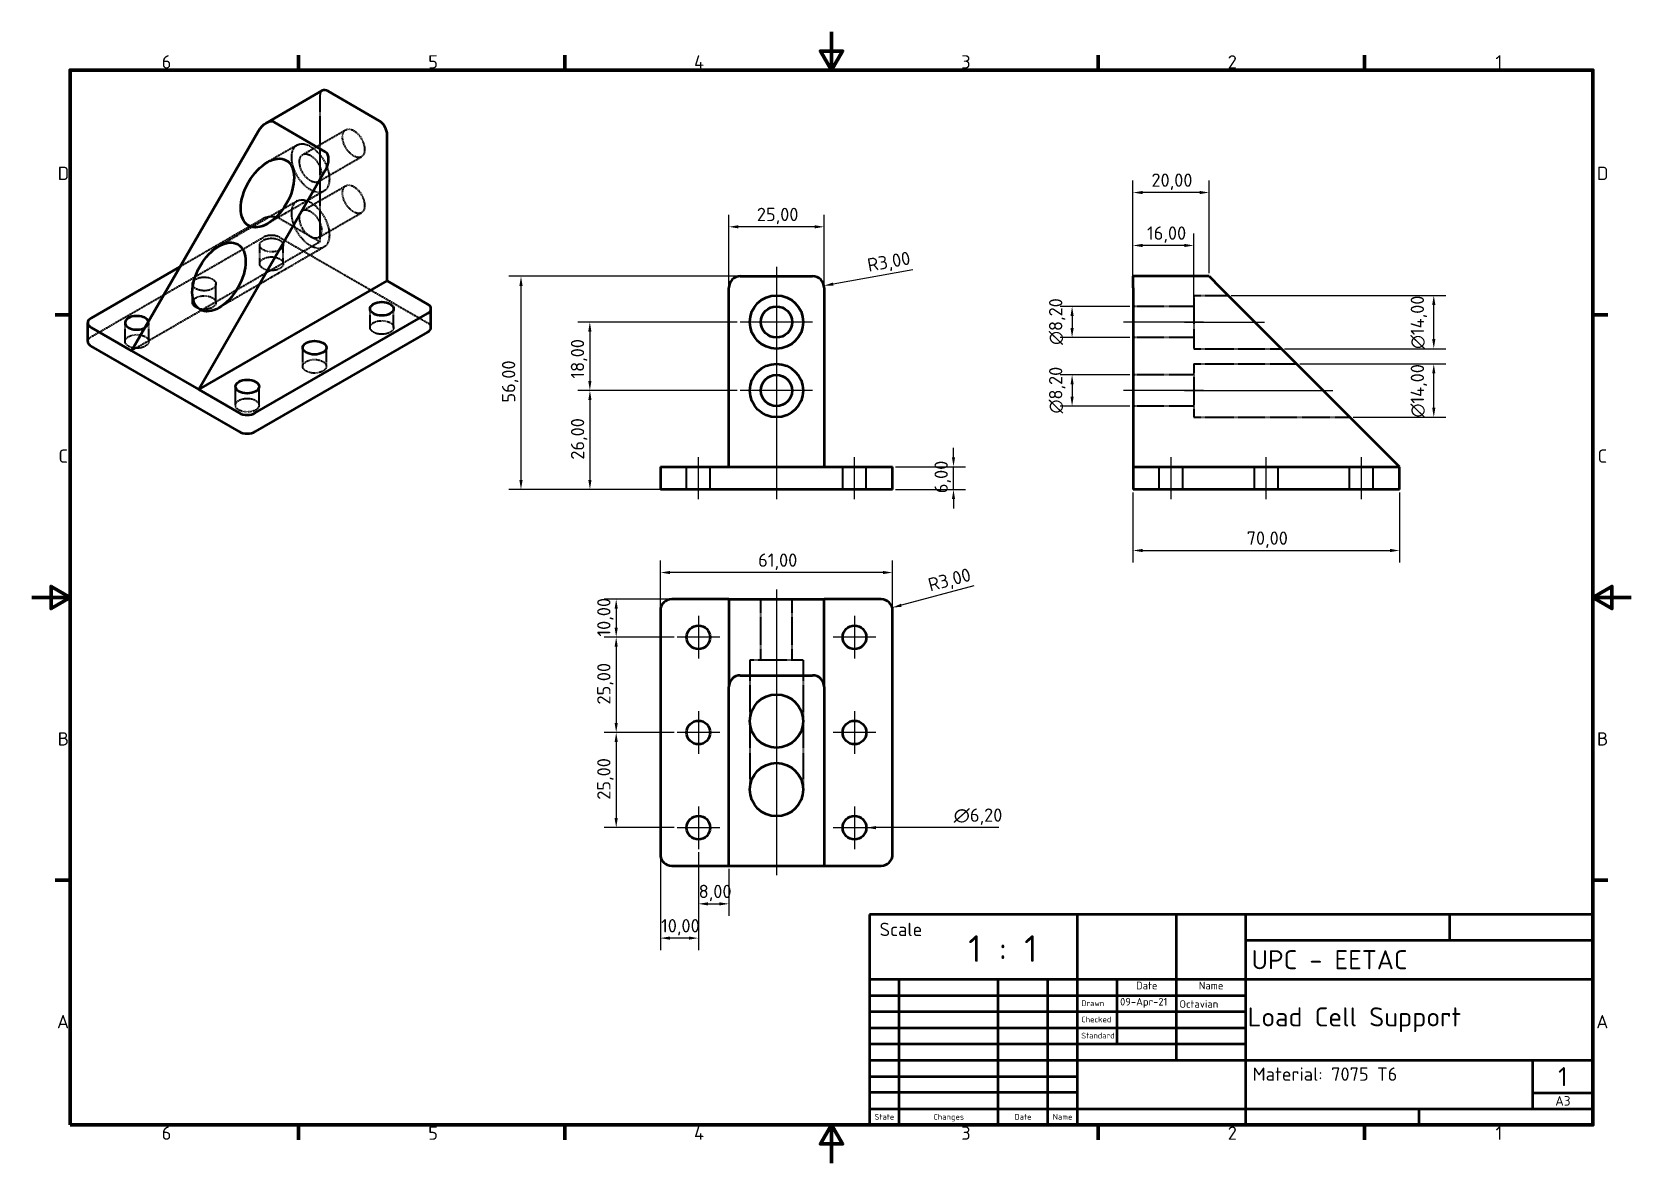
# Model space of a CAD drawing. Header units: millimetres. Extents: x 0 to 420, y 0 to 297.
import ezdxf
from ezdxf.enums import TextEntityAlignment as Align

# ---------------------------------------------------------------- set-up
doc = ezdxf.new("R2010")
doc.units = ezdxf.units.MM
doc.linetypes.add('DASHED', pattern=[0.2067, 0.1654, -0.0413])
for name, color, linetype, lineweight in [('Border (ISO)', 7, 'Continuous', 70), ('Center Mark (ISO)', 7, 'Continuous', 25), ('Centerline (ISO)', 7, 'Continuous', 25), ('Dimension (ISO)', 7, 'Continuous', 25), ('Hidden (ISO)', 7, 'DASHED', 35), ('Symbol (ISO)', 7, 'Continuous', 25), ('Title (ISO)', 7, 'Continuous', 50), ('Visible (ISO)', 7, 'Continuous', 50)]:
    doc.layers.add(name, color=color, linetype=linetype, lineweight=lineweight)
doc.styles.add('Note Text (DIN)', font='isocpeur.ttf')
doc.styles.add('Text Style41', font='isocpeur.ttf')
doc.styles.add('Text Style43', font='isocpeur.ttf')
doc.styles.add('Text Style44', font='isocpeur.ttf')
doc.styles.add('Text Style46', font='isocpeur.ttf')
doc.dimstyles.new('Default (DIN)', dxfattribs={"dimtxt": 3.5, "dimasz": 2.5, "dimexe": 3.175, "dimexo": 0.8, "dimgap": 0.8, "dimtad": 1, "dimrnd": 1e-08, "dimzin": 0, "dimtxsty": 'Note Text (DIN)', "dimcen": 0.09, "dimdle": 10, "dimclrd": 256, "dimclre": 256, "dimclrt": 256, "dimadec": 0, "dimazin": 0, "dimtfac": 1, "dimtmove": 0, "dimatfit": 3, "dimfxl": 1, "dimtolj": 1, "dimtzin": 0, "dimlwd": -1, "dimlwe": -1, "dimarcsym": 0})

# ---------------------------------------------------------------- blocks, each defined once
blk = doc.blocks.new('Borders Default Border')
at = {"layer": 'Border (ISO)'}
for p, q in [((70, 287), (70, 290.9)), ((140, 287), (140, 290.9)), ((280, 287), (280, 290.9)), ((350, 287), (350, 290.9)), ((10, 222.75), (6.1, 222.75)), ((410, 222.75), (413.9, 222.75)), ((10, 74.25), (6.1, 74.25)), ((410, 74.25), (413.9, 74.25)), ((70, 10), (70, 6.1)), ((140, 10), (140, 6.1)), ((280, 10), (280, 6.1)), ((350, 10), (350, 6.1))]:
    blk.add_line(p, q, dxfattribs=at)
at = {"layer": 'Border (ISO)', "flags": 128}
for points in [[(210, 297), (210, 287), (207.11, 292), (212.89, 292), (210, 287)], [(10, 10), (10, 287), (410, 287), (410, 10), (10, 10)], [(0, 148.5), (10, 148.5), (5, 151.39), (5, 145.61), (10, 148.5)], [(420, 148.5), (410, 148.5), (415, 151.39), (415, 145.61), (410, 148.5)], [(210, 0), (210, 10), (207.11, 5), (212.89, 5), (210, 10)]]:
    blk.add_lwpolyline(points, dxfattribs=at)
at = {"layer": 'Border (ISO)', "char_height": 3.5, "attachment_point": 7, "style": 'Note Text (DIN)'}
for s, insert in [('6', (34.08, 287.4)), ('5', (104.08, 287.4)), ('4', (173.9, 287.4)), ('3', (244.08, 287.4)), ('2', (314.08, 287.4)), ('1', (384.42, 287.4)), ('D', (6.75, 258.13)), ('D', (411.05, 258.13)), ('C', (6.93, 183.88)), ('C', (411.23, 183.88)), ('B', (6.75, 109.63)), ('B', (411.05, 109.63)), ('A', (6.58, 35.38)), ('A', (410.88, 35.38)), ('6', (34.08, 6.1)), ('5', (104.08, 6.1)), ('4', (173.9, 6.1)), ('3', (244.08, 6.1)), ('2', (314.08, 6.1)), ('1', (384.42, 6.1))]:
    blk.add_mtext(s, dxfattribs=dict(at, insert=insert))
blk = doc.blocks.new('Title Blocks DIN')
at = {"layer": 'Title (ISO)'}
for p, q in [((288.4, 155.08), (98.4, 155.08)), ((98.4, 155.08), (98.4, 99.83)), ((153, 99.83), (153, 155.08)), ((179, 138.08), (179, 155.08)), ((197.2, 99.83), (197.2, 155.08)), ((250.8, 148.33), (250.8, 155.08)), ((288.4, 99.83), (288.4, 155.08)), ((197.2, 148.33), (288.4, 148.33)), ((98.4, 138.08), (288.4, 138.08)), ((106.2, 99.83), (106.2, 138.08)), ((132.2, 99.83), (132.2, 138.08)), ((145.2, 99.83), (145.2, 138.08)), ((163.4, 121.08), (163.4, 138.08)), ((179, 116.83), (179, 138.08)), ((98.4, 133.83), (153, 133.83)), ((153, 133.83), (197.2, 133.83)), ((98.4, 129.58), (153, 129.58)), ((153, 129.58), (197.2, 129.58)), ((98.4, 125.33), (153, 125.33)), ((153, 125.33), (197.2, 125.33)), ((98.4, 121.08), (153, 121.08)), ((153, 121.08), (197.2, 121.08)), ((98.4, 116.83), (153, 116.83)), ((153, 116.83), (288.4, 116.83)), ((272.6, 104.08), (272.6, 116.83)), ((98.4, 112.58), (153, 112.58)), ((153, 108.33), (98.4, 108.33)), ((272.6, 108.22), (288.4, 108.22)), ((98.4, 104.08), (153, 104.08)), ((153, 104.08), (197.2, 104.08)), ((197.2, 104.08), (288.4, 104.08)), ((242.8, 99.83), (242.8, 104.08)), ((98.4, 99.83), (288.4, 99.83))]:
    blk.add_line(p, q, dxfattribs=at)
at = {"layer": 'Title (ISO)', "style": 'Text Style46'}
for s, p in [('Date', (171.2, 134.83)), ('Name', (188.1, 134.83))]:
    blk.add_text(s, height=2, dxfattribs=at).set_placement(p, align=Align.BOTTOM_CENTER)
at = {"layer": 'Title (ISO)', "style": 'Text Style44'}
for s, p in [('Drawn', (154, 130.58)), ('Checked', (154, 126.33)), ('Standard', (154, 122.08))]:
    blk.add_text(s, height=1.5, dxfattribs=at).set_placement(p, align=Align.BOTTOM_LEFT)
for s, p in [('State', (102.3, 101.95)), ('Changes', (119.2, 101.95)), ('Date', (138.7, 101.95)), ('Name', (149.1, 101.95))]:
    blk.add_text(s, height=1.5, dxfattribs=at).set_placement(p, align=Align.MIDDLE_CENTER)
at = {"layer": 'Title (ISO)'}
for tag, p, height, style in [('CREATION_DATE_001', (164.2, 131.18), 2, 'Text Style46'), ('AUTHOR_001', (179.8, 130.58), 2, 'Text Style46'), ('TITLE_001', (197.7, 125.7), 5, 'Text Style41'), ('Sheet_number_001', (279.25, 110.02), 5, 'Text Style41'), ('Sheet_Size_001', (278.5, 104.9), 2.5, 'Text Style43')]:
    blk.add_attdef(tag, p, '', height=height, dxfattribs=dict(at, style=style))
at = {"layer": 'Title (ISO)', "style": 'Text Style46'}
for tag, p in [('CHECKED_DATE', (164.4, 126.33)), ('CHECKED_BY', (180, 126.33)), ('ENG_APPROVAL_DATE', (164.4, 122.08)), ('ENG_APPROVED_BY', (180, 122.08))]:
    blk.add_attdef(tag, text='', height=2, dxfattribs=at).set_placement(p, align=Align.BOTTOM_LEFT)
at = {"layer": 'Title (ISO)', "style": 'Text Style41'}
blk.add_attdef('PART_NUMBER', text='', height=5, dxfattribs=at).set_placement((198.2, 110.45), align=Align.MIDDLE_LEFT)
blk = doc.blocks.new('*D7')
at = {"layer": 'Defpoints', "color": 0, "transparency": 16777216}
for p in [(186.05, 232.84), (128.44, 176.84), (168.05, 176.84)]:
    blk.add_point(p, dxfattribs=at)
at = {"layer": 'Dimension (ISO)', "transparency": 16777216}
for p, q in [((185.25, 232.84), (125.27, 232.84)), ((128.44, 230.34), (128.44, 179.34)), ((167.25, 176.84), (125.27, 176.84))]:
    blk.add_line(p, q, dxfattribs=at)
for points in [[(128.03, 230.34), (128.86, 230.34), (128.44, 232.84)], [(128.03, 179.34), (128.86, 179.34), (128.44, 176.84)]]:
    blk.add_solid(points, dxfattribs=at)
at = {"layer": 'Dimension (ISO)', "transparency": 16777216, "insert": (123.44, 199.68), "char_height": 3.5, "attachment_point": 1, "rotation": 90, "style": 'Note Text (DIN)'}
blk.add_mtext('\\A1;56,00', dxfattribs=at)
blk = doc.blocks.new('*D8')
at = {"layer": 'Defpoints', "color": 0, "transparency": 16777216}
for p in [(226.05, 182.84), (242.05, 182.84), (226.05, 176.84)]:
    blk.add_point(p, dxfattribs=at)
at = {"layer": 'Dimension (ISO)', "transparency": 16777216}
for p, q in [((242.05, 185.34), (242.05, 187.84)), ((226.85, 182.84), (245.22, 182.84)), ((242.05, 176.84), (242.05, 182.84)), ((226.85, 176.84), (245.22, 176.84)), ((242.05, 174.34), (242.05, 171.84))]:
    blk.add_line(p, q, dxfattribs=at)
for points in [[(241.63, 185.34), (242.46, 185.34), (242.05, 182.84)], [(241.63, 174.34), (242.46, 174.34), (242.05, 176.84)]]:
    blk.add_solid(points, dxfattribs=at)
at = {"layer": 'Dimension (ISO)', "transparency": 16777216, "insert": (237.05, 175.9), "char_height": 3.5, "attachment_point": 1, "rotation": 90, "style": 'Note Text (DIN)'}
blk.add_mtext('\\A1;6,00', dxfattribs=at)
blk = doc.blocks.new('*D9')
at = {"layer": 'Defpoints', "color": 0, "transparency": 16777216}
for p in [(183.05, 245.84), (183.05, 229.84), (208.05, 229.84)]:
    blk.add_point(p, dxfattribs=at)
at = {"layer": 'Dimension (ISO)', "transparency": 16777216}
for p, q in [((183.05, 230.64), (183.05, 249.02)), ((208.05, 230.64), (208.05, 249.02)), ((205.55, 245.84), (185.55, 245.84))]:
    blk.add_line(p, q, dxfattribs=at)
for points in [[(185.55, 246.26), (185.55, 245.42), (183.05, 245.84)], [(205.55, 246.26), (205.55, 245.42), (208.05, 245.84)]]:
    blk.add_solid(points, dxfattribs=at)
at = {"layer": 'Dimension (ISO)', "transparency": 16777216, "insert": (190.39, 250.84), "char_height": 3.5, "attachment_point": 1, "style": 'Note Text (DIN)'}
blk.add_mtext('\\A1;25,00', dxfattribs=at)
blk = doc.blocks.new('*D10')
at = {"layer": 'Defpoints', "color": 0, "transparency": 16777216}
for p in [(289.19, 254.84), (289.19, 232.84), (309.19, 232.84)]:
    blk.add_point(p, dxfattribs=at)
at = {"layer": 'Dimension (ISO)', "transparency": 16777216}
for p, q in [((289.19, 233.64), (289.19, 258.02)), ((309.19, 233.64), (309.19, 258.02)), ((306.69, 254.84), (291.69, 254.84))]:
    blk.add_line(p, q, dxfattribs=at)
for points in [[(291.69, 255.26), (291.69, 254.42), (289.19, 254.84)], [(306.69, 255.26), (306.69, 254.42), (309.19, 254.84)]]:
    blk.add_solid(points, dxfattribs=at)
at = {"layer": 'Dimension (ISO)', "transparency": 16777216, "insert": (294.03, 259.84), "char_height": 3.5, "attachment_point": 1, "style": 'Note Text (DIN)'}
blk.add_mtext('\\A1;20,00', dxfattribs=at)
blk = doc.blocks.new('*D11')
at = {"layer": 'Defpoints', "color": 0, "transparency": 16777216}
for p in [(289.19, 176.84), (359.19, 176.84), (359.19, 160.84)]:
    blk.add_point(p, dxfattribs=at)
at = {"layer": 'Dimension (ISO)', "transparency": 16777216}
for p, q in [((289.19, 176.04), (289.19, 157.67)), ((359.19, 176.04), (359.19, 157.67)), ((291.69, 160.84), (356.69, 160.84))]:
    blk.add_line(p, q, dxfattribs=at)
for points in [[(291.69, 161.26), (291.69, 160.42), (289.19, 160.84)], [(356.69, 161.26), (356.69, 160.42), (359.19, 160.84)]]:
    blk.add_solid(points, dxfattribs=at)
at = {"layer": 'Dimension (ISO)', "transparency": 16777216, "insert": (319.03, 165.84), "char_height": 3.5, "attachment_point": 1, "style": 'Note Text (DIN)'}
blk.add_mtext('\\A1;70,00', dxfattribs=at)
blk = doc.blocks.new('*D12')
at = {"layer": 'Defpoints', "color": 0, "transparency": 16777216}
for p in [(205.05, 229.84), (208, 230.37)]:
    blk.add_point(p, dxfattribs=at)
at = {"layer": 'Dimension (ISO)', "transparency": 16777216}
blk.add_line((231.34, 234.55), (210.46, 230.81), dxfattribs=at)
blk.add_solid([(210.39, 231.22), (210.54, 230.4), (208, 230.37)], dxfattribs=at)
at = {"layer": 'Dimension (ISO)', "transparency": 16777216, "insert": (219.16, 237.45), "char_height": 3.5, "attachment_point": 1, "rotation": 10.1526, "style": 'Note Text (DIN)'}
blk.add_mtext('\\A1;R3,00', dxfattribs=at)
blk = doc.blocks.new('*D13')
at = {"layer": 'Defpoints', "color": 0, "transparency": 16777216}
for p in [(223.05, 145.06), (225.95, 145.83)]:
    blk.add_point(p, dxfattribs=at)
at = {"layer": 'Dimension (ISO)', "transparency": 16777216}
blk.add_line((247.41, 151.54), (228.36, 146.47), dxfattribs=at)
blk.add_solid([(228.26, 146.87), (228.47, 146.07), (225.95, 145.83)], dxfattribs=at)
at = {"layer": 'Dimension (ISO)', "transparency": 16777216, "insert": (235.04, 153.42), "char_height": 3.5, "attachment_point": 1, "rotation": 14.899, "style": 'Note Text (DIN)'}
blk.add_mtext('\\A1;R3,00', dxfattribs=at)
blk = doc.blocks.new('*D14')
at = {"layer": 'Defpoints', "color": 0, "transparency": 16777216}
for p in [(168.05, 148.06), (153.45, 138.06), (169.45, 138.06)]:
    blk.add_point(p, dxfattribs=at)
at = {"layer": 'Dimension (ISO)', "transparency": 16777216}
for p, q in [((167.25, 148.06), (150.27, 148.06)), ((153.45, 145.56), (153.45, 140.56)), ((168.65, 138.06), (150.27, 138.06))]:
    blk.add_line(p, q, dxfattribs=at)
for points in [[(153.03, 145.56), (153.86, 145.56), (153.45, 148.06)], [(153.03, 140.56), (153.86, 140.56), (153.45, 138.06)]]:
    blk.add_solid(points, dxfattribs=at)
at = {"layer": 'Dimension (ISO)', "transparency": 16777216, "insert": (148.45, 138.24), "char_height": 3.5, "attachment_point": 1, "rotation": 90, "style": 'Note Text (DIN)'}
blk.add_mtext('\\A1;10,00', dxfattribs=at)
blk = doc.blocks.new('*D15')
at = {"layer": 'Defpoints', "color": 0, "transparency": 16777216}
for p in [(169.45, 138.06), (153.45, 113.06), (169.45, 113.06)]:
    blk.add_point(p, dxfattribs=at)
at = {"layer": 'Dimension (ISO)', "transparency": 16777216}
for p, q in [((168.65, 138.06), (150.27, 138.06)), ((153.45, 135.56), (153.45, 115.56)), ((168.65, 113.06), (150.27, 113.06))]:
    blk.add_line(p, q, dxfattribs=at)
for points in [[(153.03, 135.56), (153.86, 135.56), (153.45, 138.06)], [(153.03, 115.56), (153.86, 115.56), (153.45, 113.06)]]:
    blk.add_solid(points, dxfattribs=at)
at = {"layer": 'Dimension (ISO)', "transparency": 16777216, "insert": (148.45, 120.39), "char_height": 3.5, "attachment_point": 1, "rotation": 90, "style": 'Note Text (DIN)'}
blk.add_mtext('\\A1;25,00', dxfattribs=at)
blk = doc.blocks.new('*D16')
at = {"layer": 'Defpoints', "color": 0, "transparency": 16777216}
for p in [(169.45, 113.06), (153.45, 88.06), (169.45, 88.06)]:
    blk.add_point(p, dxfattribs=at)
at = {"layer": 'Dimension (ISO)', "transparency": 16777216}
for p, q in [((168.65, 113.06), (150.27, 113.06)), ((153.45, 110.56), (153.45, 90.56)), ((168.65, 88.06), (150.27, 88.06))]:
    blk.add_line(p, q, dxfattribs=at)
for points in [[(153.03, 110.56), (153.86, 110.56), (153.45, 113.06)], [(153.03, 90.56), (153.86, 90.56), (153.45, 88.06)]]:
    blk.add_solid(points, dxfattribs=at)
at = {"layer": 'Dimension (ISO)', "transparency": 16777216, "insert": (148.45, 95.39), "char_height": 3.5, "attachment_point": 1, "rotation": 90, "style": 'Note Text (DIN)'}
blk.add_mtext('\\A1;25,00', dxfattribs=at)
blk = doc.blocks.new('*D17')
at = {"layer": 'Defpoints', "color": 0, "transparency": 16777216}
for p in [(165.05, 81.06), (175.05, 82.46), (165.05, 59.06)]:
    blk.add_point(p, dxfattribs=at)
at = {"layer": 'Dimension (ISO)', "transparency": 16777216}
for p, q in [((165.05, 80.26), (165.05, 55.88)), ((175.05, 81.66), (175.05, 55.88)), ((172.55, 59.06), (167.55, 59.06))]:
    blk.add_line(p, q, dxfattribs=at)
for points in [[(167.55, 59.47), (167.55, 58.64), (165.05, 59.06)], [(172.55, 59.47), (172.55, 58.64), (175.05, 59.06)]]:
    blk.add_solid(points, dxfattribs=at)
at = {"layer": 'Dimension (ISO)', "transparency": 16777216, "insert": (165.24, 64.06), "char_height": 3.5, "attachment_point": 1, "style": 'Note Text (DIN)'}
blk.add_mtext('\\A1;10,00', dxfattribs=at)
blk = doc.blocks.new('*D18')
at = {"layer": 'Defpoints', "color": 0, "transparency": 16777216}
for p in [(175.05, 82.46), (183.05, 78.06), (183.05, 68.06)]:
    blk.add_point(p, dxfattribs=at)
at = {"layer": 'Dimension (ISO)', "transparency": 16777216}
for p, q in [((175.05, 81.66), (175.05, 64.88)), ((183.05, 77.26), (183.05, 64.88)), ((177.55, 68.06), (180.55, 68.06))]:
    blk.add_line(p, q, dxfattribs=at)
for points in [[(177.55, 68.47), (177.55, 67.64), (175.05, 68.06)], [(180.55, 68.47), (180.55, 67.64), (183.05, 68.06)]]:
    blk.add_solid(points, dxfattribs=at)
at = {"layer": 'Dimension (ISO)', "transparency": 16777216, "insert": (175.11, 73.06), "char_height": 3.5, "attachment_point": 1, "style": 'Note Text (DIN)'}
blk.add_mtext('\\A1;8,00', dxfattribs=at)
blk = doc.blocks.new('*D19')
at = {"layer": 'Defpoints', "color": 0, "transparency": 16777216}
for p in [(186.05, 202.84), (146.55, 176.84), (168.05, 176.84)]:
    blk.add_point(p, dxfattribs=at)
at = {"layer": 'Dimension (ISO)', "transparency": 16777216}
for p, q in [((185.25, 202.84), (143.37, 202.84)), ((146.55, 200.34), (146.55, 179.34)), ((167.25, 176.84), (143.37, 176.84))]:
    blk.add_line(p, q, dxfattribs=at)
for points in [[(146.13, 200.34), (146.96, 200.34), (146.55, 202.84)], [(146.13, 179.34), (146.96, 179.34), (146.55, 176.84)]]:
    blk.add_solid(points, dxfattribs=at)
at = {"layer": 'Dimension (ISO)', "transparency": 16777216, "insert": (141.55, 184.68), "char_height": 3.5, "attachment_point": 1, "rotation": 90, "style": 'Note Text (DIN)'}
blk.add_mtext('\\A1;26,00', dxfattribs=at)
blk = doc.blocks.new('*D20')
at = {"layer": 'Defpoints', "color": 0, "transparency": 16777216}
for p in [(186.05, 220.84), (146.53, 202.84), (186.05, 202.84)]:
    blk.add_point(p, dxfattribs=at)
at = {"layer": 'Dimension (ISO)', "transparency": 16777216}
for p, q in [((185.25, 220.84), (143.35, 220.84)), ((146.53, 218.34), (146.53, 205.34)), ((185.25, 202.84), (143.35, 202.84))]:
    blk.add_line(p, q, dxfattribs=at)
for points in [[(146.11, 218.34), (146.94, 218.34), (146.53, 220.84)], [(146.11, 205.34), (146.94, 205.34), (146.53, 202.84)]]:
    blk.add_solid(points, dxfattribs=at)
at = {"layer": 'Dimension (ISO)', "transparency": 16777216, "insert": (141.53, 205.98), "char_height": 3.5, "attachment_point": 1, "rotation": 90, "style": 'Note Text (DIN)'}
blk.add_mtext('\\A1;18,00', dxfattribs=at)
blk = doc.blocks.new('*D21')
at = {"layer": 'Defpoints', "color": 0, "transparency": 16777216}
for p in [(332.19, 209.84), (368.19, 209.84), (346.19, 195.84)]:
    blk.add_point(p, dxfattribs=at)
at = {"layer": 'Dimension (ISO)', "transparency": 16777216}
for p, q in [((332.99, 209.84), (371.37, 209.84)), ((368.19, 198.34), (368.19, 207.34)), ((346.99, 195.84), (371.37, 195.84))]:
    blk.add_line(p, q, dxfattribs=at)
for points in [[(367.78, 207.34), (368.61, 207.34), (368.19, 209.84)], [(367.78, 198.34), (368.61, 198.34), (368.19, 195.84)]]:
    blk.add_solid(points, dxfattribs=at)
at = {"layer": 'Dimension (ISO)', "transparency": 16777216, "insert": (362.13, 195.79), "char_height": 3.5, "attachment_point": 1, "rotation": 90, "style": 'Note Text (DIN)'}
blk.add_mtext('\\A1;\\fAIGDT|b0|i0;\\H3.5000;n\\fISOCPEUR|b0|i0;\\H3.5000;14,00', dxfattribs=at)
blk = doc.blocks.new('*D22')
at = {"layer": 'Defpoints', "color": 0, "transparency": 16777216}
for p in [(314.19, 227.84), (368.19, 227.84), (328.19, 213.84)]:
    blk.add_point(p, dxfattribs=at)
at = {"layer": 'Dimension (ISO)', "transparency": 16777216}
for p, q in [((314.99, 227.84), (371.37, 227.84)), ((368.19, 216.34), (368.19, 225.34)), ((328.99, 213.84), (371.37, 213.84))]:
    blk.add_line(p, q, dxfattribs=at)
for points in [[(367.78, 225.34), (368.61, 225.34), (368.19, 227.84)], [(367.78, 216.34), (368.61, 216.34), (368.19, 213.84)]]:
    blk.add_solid(points, dxfattribs=at)
at = {"layer": 'Dimension (ISO)', "transparency": 16777216, "insert": (362.13, 213.79), "char_height": 3.5, "attachment_point": 1, "rotation": 90, "style": 'Note Text (DIN)'}
blk.add_mtext('\\A1;\\fAIGDT|b0|i0;\\H3.5000;n\\fISOCPEUR|b0|i0;\\H3.5000;14,00', dxfattribs=at)
blk = doc.blocks.new('*D23')
at = {"layer": 'Defpoints', "color": 0, "transparency": 16777216}
for p in [(289.19, 224.94), (273.19, 216.74), (289.19, 216.74)]:
    blk.add_point(p, dxfattribs=at)
at = {"layer": 'Dimension (ISO)', "transparency": 16777216}
for p, q in [((288.39, 224.94), (270.02, 224.94)), ((273.19, 222.44), (273.19, 219.24)), ((288.39, 216.74), (270.02, 216.74))]:
    blk.add_line(p, q, dxfattribs=at)
for points in [[(272.78, 222.44), (273.61, 222.44), (273.19, 224.94)], [(272.78, 219.24), (273.61, 219.24), (273.19, 216.74)]]:
    blk.add_solid(points, dxfattribs=at)
at = {"layer": 'Dimension (ISO)', "transparency": 16777216, "insert": (267.13, 214.84), "char_height": 3.5, "attachment_point": 1, "rotation": 90, "style": 'Note Text (DIN)'}
blk.add_mtext('\\A1;\\fAIGDT|b0|i0;\\H3.5000;n\\fISOCPEUR|b0|i0;\\H3.5000;8,20', dxfattribs=at)
blk = doc.blocks.new('*D24')
at = {"layer": 'Defpoints', "color": 0, "transparency": 16777216}
for p in [(289.19, 206.94), (273.19, 198.74), (289.19, 198.74)]:
    blk.add_point(p, dxfattribs=at)
at = {"layer": 'Dimension (ISO)', "transparency": 16777216}
for p, q in [((288.39, 206.94), (270.02, 206.94)), ((273.19, 204.44), (273.19, 201.24)), ((288.39, 198.74), (270.02, 198.74))]:
    blk.add_line(p, q, dxfattribs=at)
for points in [[(272.78, 204.44), (273.61, 204.44), (273.19, 206.94)], [(272.78, 201.24), (273.61, 201.24), (273.19, 198.74)]]:
    blk.add_solid(points, dxfattribs=at)
at = {"layer": 'Dimension (ISO)', "transparency": 16777216, "insert": (267.13, 196.84), "char_height": 3.5, "attachment_point": 1, "rotation": 90, "style": 'Note Text (DIN)'}
blk.add_mtext('\\A1;\\fAIGDT|b0|i0;\\H3.5000;n\\fISOCPEUR|b0|i0;\\H3.5000;8,20', dxfattribs=at)
blk = doc.blocks.new('*D25')
at = {"layer": 'Defpoints', "color": 0, "transparency": 16777216}
for p in [(212.95, 88.05), (219.15, 88.06)]:
    blk.add_point(p, dxfattribs=at)
at = {"layer": 'Dimension (ISO)', "transparency": 16777216}
for p, q in [((215.96, 88.06), (216.14, 88.06)), ((216.05, 87.97), (216.05, 88.15)), ((253.93, 88.11), (221.65, 88.06))]:
    blk.add_line(p, q, dxfattribs=at)
blk.add_solid([(221.65, 88.48), (221.65, 87.65), (219.15, 88.06)], dxfattribs=at)
at = {"layer": 'Dimension (ISO)', "transparency": 16777216, "insert": (242.09, 93.09), "char_height": 3.5, "attachment_point": 1, "rotation": 0.0755, "style": 'Note Text (DIN)'}
blk.add_mtext('\\A1;∅6,20', dxfattribs=at)
blk = doc.blocks.new('*D26')
at = {"layer": 'Defpoints', "color": 0, "transparency": 16777216}
for p in [(289.19, 240.94), (289.19, 224.94), (305.19, 224.94)]:
    blk.add_point(p, dxfattribs=at)
at = {"layer": 'Dimension (ISO)', "transparency": 16777216}
for p, q in [((289.19, 225.74), (289.19, 244.12)), ((305.19, 225.74), (305.19, 244.12)), ((302.69, 240.94), (291.69, 240.94))]:
    blk.add_line(p, q, dxfattribs=at)
for points in [[(291.69, 241.36), (291.69, 240.52), (289.19, 240.94)], [(302.69, 241.36), (302.69, 240.52), (305.19, 240.94)]]:
    blk.add_solid(points, dxfattribs=at)
at = {"layer": 'Dimension (ISO)', "transparency": 16777216, "insert": (292.88, 245.94), "char_height": 3.5, "attachment_point": 1, "style": 'Note Text (DIN)'}
blk.add_mtext('\\A1;16,00', dxfattribs=at)
blk = doc.blocks.new('*D27')
at = {"layer": 'Defpoints', "color": 0, "transparency": 16777216}
for p in [(165.05, 155.06), (165.05, 145.06), (226.05, 145.06)]:
    blk.add_point(p, dxfattribs=at)
at = {"layer": 'Dimension (ISO)', "transparency": 16777216}
for p, q in [((165.05, 145.86), (165.05, 158.23)), ((226.05, 145.86), (226.05, 158.23)), ((223.55, 155.06), (167.55, 155.06))]:
    blk.add_line(p, q, dxfattribs=at)
for points in [[(167.55, 155.47), (167.55, 154.64), (165.05, 155.06)], [(223.55, 155.47), (223.55, 154.64), (226.05, 155.06)]]:
    blk.add_solid(points, dxfattribs=at)
at = {"layer": 'Dimension (ISO)', "transparency": 16777216, "insert": (190.74, 160.06), "char_height": 3.5, "attachment_point": 1, "style": 'Note Text (DIN)'}
blk.add_mtext('\\A1;61,00', dxfattribs=at)

msp = doc.modelspace()

# ---------------------------------------------------------------- linework, layer by layer
at = {"layer": 'Center Mark (ISO)', "linetype": 'Continuous'}
for p, q in [((195.548, 230.341), (195.548, 211.341)), ((205.048, 220.841), (186.048, 220.841)), ((195.548, 212.341), (195.548, 193.341)), ((205.048, 202.841), (186.048, 202.841)), ((175.048, 143.657), (175.048, 132.457)), ((216.048, 143.657), (216.048, 132.457)), ((180.648, 138.057), (169.448, 138.057)), ((221.648, 138.057), (210.448, 138.057)), ((175.048, 118.657), (175.048, 107.457)), ((216.048, 118.657), (216.048, 107.457)), ((180.648, 113.057), (169.448, 113.057)), ((221.648, 113.057), (210.448, 113.057)), ((175.048, 93.657), (175.048, 82.457)), ((216.048, 93.657), (216.048, 82.457)), ((180.648, 88.057), (169.448, 88.057)), ((221.648, 88.057), (210.448, 88.057))]:
    msp.add_line(p, q, dxfattribs=at)
at = {"layer": 'Centerline (ISO)', "linetype": 'Continuous'}
for p, q in [((195.548, 235.341), (195.548, 174.341)), ((307.694, 220.841), (286.694, 220.841)), ((302.694, 220.841), (323.694, 220.841)), ((307.694, 202.841), (286.694, 202.841)), ((302.694, 202.841), (341.694, 202.841)), ((175.048, 174.341), (175.048, 185.341)), ((216.048, 174.341), (216.048, 185.341)), ((299.194, 174.341), (299.194, 185.341)), ((324.194, 174.341), (324.194, 185.341)), ((349.194, 174.341), (349.194, 185.341)), ((195.548, 150.557), (195.548, 75.557))]:
    msp.add_line(p, q, dxfattribs=at)
at = {"layer": 'Hidden (ISO)'}
for p, q in [((75.634, 280.237), (75.634, 241.862)), ((71.109, 264.804), (82.423, 271.336)), ((69.659, 267.316), (61.845, 262.805)), ((75.209, 257.703), (86.523, 264.235)), ((71.109, 250.108), (82.423, 256.64)), ((69.659, 252.619), (49.117, 240.759)), ((76.659, 255.192), (61.845, 246.639)), ((60.785, 247.986), (38.864, 235.33)), ((75.634, 241.862), (65.027, 247.986)), ((75.209, 243.006), (86.523, 249.538)), ((15.53, 216.959), (60.785, 243.087)), ((75.634, 241.862), (26.136, 213.285)), ((76.659, 240.495), (49.117, 224.594)), ((59.806, 236.147), (59.806, 241.046)), ((65.027, 243.087), (103.918, 220.633)), ((66.006, 236.147), (66.006, 241.046)), ((42.128, 225.94), (42.128, 230.839)), ((48.328, 225.94), (48.328, 230.839)), ((305.194, 227.841), (305.194, 213.841)), ((305.194, 227.841), (314.194, 227.841)), ((88.797, 219.408), (88.797, 224.307)), ((94.997, 219.408), (94.997, 224.307)), ((305.194, 224.941), (289.194, 224.941)), ((24.451, 215.734), (24.451, 220.633)), ((30.651, 215.734), (30.651, 220.633)), ((305.194, 216.741), (289.194, 216.741)), ((71.12, 209.202), (71.12, 214.101)), ((77.32, 209.202), (77.32, 214.101)), ((305.194, 213.841), (328.194, 213.841)), ((305.194, 206.941), (289.194, 206.941)), ((305.194, 209.841), (305.194, 195.841)), ((305.194, 209.841), (332.194, 209.841)), ((53.442, 198.996), (53.442, 203.895)), ((59.642, 198.996), (59.642, 203.895)), ((305.194, 198.741), (289.194, 198.741)), ((305.194, 195.841), (346.194, 195.841)), ((171.948, 176.841), (171.948, 182.841)), ((178.148, 176.841), (178.148, 182.841)), ((212.948, 176.841), (212.948, 182.841)), ((219.148, 176.841), (219.148, 182.841)), ((296.094, 176.841), (296.094, 182.841)), ((302.294, 176.841), (302.294, 182.841)), ((321.094, 176.841), (321.094, 182.841)), ((327.294, 176.841), (327.294, 182.841)), ((346.094, 176.841), (346.094, 182.841)), ((352.294, 176.841), (352.294, 182.841)), ((191.448, 132.057), (191.448, 148.057)), ((199.648, 132.057), (199.648, 148.057)), ((202.548, 132.057), (188.548, 132.057)), ((188.548, 132.057), (188.548, 116.057)), ((202.548, 132.057), (202.548, 116.057)), ((188.548, 116.057), (188.548, 98.057)), ((202.548, 116.057), (202.548, 98.057))]:
    msp.add_line(p, q, dxfattribs=at)
for centre, major_axis, start_param, end_param in [((77.755, 279.013), (-1.5, 2.598), 0, 0.7853982), ((62.906, 246.761), (3, 0), 0.7853982, 2.3561945), ((62.906, 241.862), (-3, 0), 3.9269908, 5.4977871), ((27.551, 220.633), (3.1, 0), 5.4369353, 6.4859342), ((101.797, 219.408), (3, 0), 0, 0.7853982), ((17.651, 215.734), (-3, 0), 5.4977871, 6.2831853)]:
    msp.add_ellipse(centre, major_axis=major_axis, ratio=0.5773503, start_param=start_param, end_param=end_param, dxfattribs=at)
for centre, major_axis in [((84.473, 267.786), (-2.05, 3.551)), ((73.159, 261.254), (3.5, -6.062)), ((73.159, 261.254), (2.05, -3.551)), ((84.473, 253.089), (-2.05, 3.551)), ((73.159, 246.557), (3.5, -6.062)), ((73.159, 246.557), (2.05, -3.551)), ((62.906, 241.046), (-3.1, 0)), ((62.906, 236.147), (3.1, 0)), ((45.228, 230.839), (-3.1, 0)), ((45.228, 225.94), (3.1, 0)), ((91.897, 219.408), (3.1, 0)), ((27.551, 215.734), (3.1, 0)), ((74.22, 209.202), (3.1, 0)), ((56.542, 198.996), (3.1, 0))]:
    msp.add_ellipse(centre, major_axis=major_axis, ratio=0.5773503, dxfattribs=at)
at = {"layer": 'Visible (ISO)'}
for p, q in [((61.492, 273.087), (76.255, 281.611)), ((77.755, 281.462), (91.19, 273.705)), ((63.613, 273.297), (77.048, 265.54)), ((26.136, 213.285), (59.37, 270.848)), ((93.312, 231.656), (93.312, 270.031)), ((77.048, 260.641), (43.814, 203.078)), ((38.864, 235.33), (15.53, 221.858)), ((43.814, 203.078), (93.312, 231.656)), ((103.918, 225.532), (93.312, 231.656)), ((186.048, 232.841), (205.048, 232.841)), ((309.194, 232.841), (289.194, 232.841)), ((289.194, 229.841), (289.194, 232.841)), ((309.194, 232.841), (312.194, 229.841)), ((183.048, 182.841), (183.048, 229.841)), ((208.048, 229.841), (208.048, 182.841)), ((289.194, 229.841), (289.194, 182.841)), ((359.194, 182.841), (312.194, 229.841)), ((58.663, 196.955), (103.918, 223.083)), ((104.797, 219.408), (104.797, 224.307)), ((14.651, 215.734), (14.651, 220.633)), ((15.53, 219.408), (26.136, 213.285)), ((54.421, 192.056), (15.53, 214.509)), ((103.918, 218.184), (58.663, 192.056)), ((26.136, 213.285), (43.814, 203.078)), ((43.814, 203.078), (54.421, 196.955)), ((165.048, 182.841), (168.048, 182.841)), ((165.048, 182.841), (165.048, 176.841)), ((168.048, 182.841), (183.048, 182.841)), ((183.048, 182.841), (208.048, 182.841)), ((208.048, 182.841), (223.048, 182.841)), ((223.048, 182.841), (226.048, 182.841)), ((226.048, 176.841), (226.048, 182.841)), ((289.194, 182.841), (289.194, 176.841)), ((289.194, 182.841), (292.194, 182.841)), ((292.194, 182.841), (356.194, 182.841)), ((356.194, 182.841), (359.194, 182.841)), ((359.194, 176.841), (359.194, 182.841)), ((168.048, 176.841), (165.048, 176.841)), ((223.048, 176.841), (168.048, 176.841)), ((226.048, 176.841), (223.048, 176.841)), ((292.194, 176.841), (289.194, 176.841)), ((356.194, 176.841), (292.194, 176.841)), ((359.194, 176.841), (356.194, 176.841)), ((183.048, 148.057), (168.048, 148.057)), ((183.048, 148.057), (186.048, 148.057)), ((183.048, 148.057), (183.048, 125.057)), ((186.048, 148.057), (205.048, 148.057)), ((205.048, 148.057), (208.048, 148.057)), ((208.048, 125.057), (208.048, 148.057)), ((223.048, 148.057), (208.048, 148.057)), ((165.048, 145.057), (165.048, 81.057)), ((226.048, 81.057), (226.048, 145.057)), ((186.048, 128.057), (205.048, 128.057)), ((183.048, 78.057), (183.048, 125.057)), ((208.048, 125.057), (208.048, 78.057)), ((168.048, 78.057), (183.048, 78.057)), ((183.048, 78.057), (208.048, 78.057)), ((208.048, 78.057), (223.048, 78.057))]:
    msp.add_line(p, q, dxfattribs=at)
for centre, radius in [((195.548, 220.841), 7), ((195.548, 220.841), 4.1), ((195.548, 202.841), 7), ((195.548, 202.841), 4.1), ((175.048, 138.057), 3.1), ((216.048, 138.057), 3.1), ((195.548, 116.057), 7), ((175.048, 113.057), 3.1), ((216.048, 113.057), 3.1), ((195.548, 98.057), 7), ((175.048, 88.057), 3.1), ((216.048, 88.057), 3.1)]:
    msp.add_circle(centre, radius, dxfattribs=at)
for centre, start, end in [((186.048, 229.841), 90, 180), ((205.048, 229.841), 0, 90), ((168.048, 145.057), 90, 180), ((223.048, 145.057), 0, 90), ((186.048, 125.057), 90, 180), ((205.048, 125.057), 0, 90), ((168.048, 81.057), 180, 270), ((223.048, 81.057), 270, 0)]:
    msp.add_arc(centre, 3, start, end, dxfattribs=at)
for centre, major_axis, start_param, end_param in [((77.755, 279.013), (-1.5, 2.598), 5.4977871, 6.2831853), ((61.492, 269.623), (2.121, 3.674), 0, 1.5707963), ((91.19, 271.256), (-1.5, 2.598), 3.9269908, 5.4977871), ((74.927, 261.866), (2.121, 3.674), 4.712389, 6.2831853), ((101.797, 224.307), (3, 0), 5.4977871, 7.0685835), ((17.651, 220.633), (-3, 0), 5.4977871, 7.0685835), ((27.551, 220.633), (-3.1, 0), 3.3443416, 8.5785279), ((101.797, 219.408), (3, 0), 5.4977871, 6.2831853), ((17.651, 215.734), (-3, 0), 0, 0.7853982), ((56.542, 198.179), (-3, 0), 0.7853982, 2.3561945), ((56.542, 193.28), (3, 0), 3.9269908, 5.4977871)]:
    msp.add_ellipse(centre, major_axis=major_axis, ratio=0.5773503, start_param=start_param, end_param=end_param, dxfattribs=at)
for centre, major_axis in [((61.845, 254.722), (4.95, 8.573)), ((49.117, 232.676), (4.95, 8.573)), ((91.897, 224.307), (-3.1, 0)), ((74.22, 214.101), (-3.1, 0)), ((56.542, 203.895), (-3.1, 0))]:
    msp.add_ellipse(centre, major_axis=major_axis, ratio=0.5773503, dxfattribs=at)

# ---------------------------------------------------------------- block references
msp.add_blockref('Borders Default Border', (0, 0))
msp.add_blockref('Title Blocks DIN', (121.599, -89.828)).add_auto_attribs({'Sheet_number_001': '1', 'Sheet_Size_001': 'A3', 'TITLE_001': 'Load Cell Support', 'CREATION_DATE_001': '09-Apr-21', 'AUTHOR_001': 'Octavian'})

# ---------------------------------------------------------------- texts
at = {"layer": 'Symbol (ISO)', "attachment_point": 1, "style": 'Note Text (DIN)'}
for s, insert, char_height, width in [('\\fISOCPEUR|b0|i0;Scale', (222.619, 63.097), 3.5, 11.1948), ('\\fISOCPEUR|b0|i0;\\H7.0000;1 : 1', (245.92, 59.797), 7, 17.5), ('\\fISOCPEUR|b0|i0;\\H5.0000;UPC - EETAC', (320.319, 55.88), 5, 39.98145)]:
    msp.add_mtext(s, dxfattribs=dict(at, insert=insert, char_height=char_height, width=width))
at = {"layer": 'Symbol (ISO)', "insert": (320.619, 25.097), "char_height": 3.5, "width": 37.43182, "attachment_point": 1, "line_spacing_factor": 0.25, "style": 'Note Text (DIN)'}
msp.add_mtext('\\fISOCPEUR|b0|i0;Material: 7075 T6\\P', dxfattribs=at)

# ---------------------------------------------------------------- dimensions: what is measured, and where the dimension line sits
at = {"layer": 'Dimension (ISO)'}
for base, p1, p2, angle, override, picture, middle in [((289.194, 254.841), (309.194, 232.841), (289.194, 232.841), 180, {"dimgap": 0.8, "dimdec": 2, "dimtol": 0, "dimlim": 0, "dimtp": 0, "dimtm": 0, "dimtdec": 2, "dimtofl": 0, "dimatfit": 1}, '*D10', (299.194, 254.841)), ((183.048, 245.841), (208.048, 229.841), (183.048, 229.841), 180, {"dimgap": 0.8, "dimdec": 2, "dimtol": 0, "dimlim": 0, "dimtp": 0, "dimtm": 0, "dimtdec": 2, "dimtofl": 0, "dimatfit": 1}, '*D9', (195.548, 245.841)), ((289.194, 240.941), (305.194, 224.941), (289.194, 224.941), 180, {"dimgap": 0.8, "dimdec": 2, "dimtol": 0, "dimlim": 0, "dimtp": 0, "dimtm": 0, "dimtdec": 2, "dimtofl": 0, "dimatfit": 1}, '*D26', (297.694, 240.941)), ((128.444, 176.841), (186.048, 232.841), (168.048, 176.841), 270, {"dimgap": 0.8, "dimdec": 2, "dimtol": 0, "dimlim": 0, "dimtp": 0, "dimtm": 0, "dimtdec": 2, "dimtofl": 0, "dimatfit": 1}, '*D7', (128.444, 204.841)), ((146.525, 202.841), (186.048, 220.841), (186.048, 202.841), 90, {"dimgap": 0.8, "dimdec": 2, "dimtol": 0, "dimlim": 0, "dimtp": 0, "dimtm": 0, "dimtdec": 2, "dimtofl": 0, "dimatfit": 1}, '*D20', (146.525, 210.792)), ((146.548, 176.841), (186.048, 202.841), (168.048, 176.841), 90, {"dimgap": 0.8, "dimdec": 2, "dimtol": 0, "dimlim": 0, "dimtp": 0, "dimtm": 0, "dimtdec": 2, "dimtofl": 0, "dimatfit": 1}, '*D19', (146.548, 189.841)), ((242.048, 182.841), (226.048, 176.841), (226.048, 182.841), 90, {"dimgap": 0.8, "dimdec": 2, "dimtol": 0, "dimlim": 0, "dimtp": 0, "dimtm": 0, "dimtdec": 2, "dimtofl": 1, "dimatfit": 1}, '*D8', (242.048, 179.841)), ((359.194, 160.841), (289.194, 176.841), (359.194, 176.841), 180, {"dimgap": 0.8, "dimdec": 2, "dimtol": 0, "dimlim": 0, "dimtp": 0, "dimtm": 0, "dimtdec": 2, "dimtofl": 0, "dimatfit": 1}, '*D11', (324.194, 160.841)), ((153.448, 138.057), (168.048, 148.057), (169.448, 138.057), 90, {"dimgap": 0.8, "dimdec": 2, "dimtol": 0, "dimlim": 0, "dimtp": 0, "dimtm": 0, "dimtdec": 2, "dimtofl": 0, "dimatfit": 1}, '*D14', (153.448, 143.057)), ((153.448, 113.057), (169.448, 138.057), (169.448, 113.057), 90, {"dimgap": 0.8, "dimdec": 2, "dimtol": 0, "dimlim": 0, "dimtp": 0, "dimtm": 0, "dimtdec": 2, "dimtofl": 0, "dimatfit": 1}, '*D15', (153.448, 125.557)), ((153.448, 88.057), (169.448, 113.057), (169.448, 88.057), 90, {"dimgap": 0.8, "dimdec": 2, "dimtol": 0, "dimlim": 0, "dimtp": 0, "dimtm": 0, "dimtdec": 2, "dimtofl": 0, "dimatfit": 1}, '*D16', (153.448, 100.557)), ((165.048, 59.057), (175.048, 82.457), (165.048, 81.057), 180, {"dimgap": 0.8, "dimdec": 2, "dimtol": 0, "dimlim": 0, "dimtp": 0, "dimtm": 0, "dimtdec": 2, "dimtofl": 0, "dimatfit": 1}, '*D17', (170.048, 59.057)), ((183.048, 68.057), (175.048, 82.457), (183.048, 78.057), 180, {"dimgap": 0.8, "dimdec": 2, "dimtol": 0, "dimlim": 0, "dimtp": 0, "dimtm": 0, "dimtdec": 2, "dimtofl": 0, "dimatfit": 1}, '*D18', (179.048, 68.057))]:
    dim = msp.add_linear_dim(base=base, p1=p1, p2=p2, angle=angle, dimstyle='Default (DIN)', override=override, dxfattribs=at)
    dim.commit()
    dim.dimension.update_dxf_attribs({"geometry": picture, "text_midpoint": middle, "dimtype": 160})
for center, mpoint, picture, middle in [((205.048, 229.841), (208.001, 230.37), '*D12', (225.3, 233.468)), ((223.048, 145.057), (225.947, 145.829), '*D13', (241.48, 149.961))]:
    dim = msp.add_radius_dim(center=center, mpoint=mpoint, dimstyle='Default (DIN)', override={"dimgap": 0.8, "dimdec": 2, "dimlfac": 1, "dimcen": 0, "dimtol": 0, "dimlim": 0, "dimtp": 0, "dimtm": 0, "dimtdec": 2, "dimtofl": 0}, dxfattribs=at)
    dim.commit()
    dim.dimension.update_dxf_attribs({"geometry": picture, "text_midpoint": middle, "dimtype": 164})
for base, p1, p2, angle, picture, middle in [((273.194, 216.741), (289.194, 224.941), (289.194, 216.741), 90, '*D23', (273.194, 220.841)), ((368.194, 227.841), (328.194, 213.841), (314.194, 227.841), 270, '*D22', (368.194, 220.841)), ((368.194, 209.841), (346.194, 195.841), (332.194, 209.841), 270, '*D21', (368.194, 202.841)), ((273.194, 198.741), (289.194, 206.941), (289.194, 198.741), 90, '*D24', (273.194, 202.841))]:
    dim = msp.add_linear_dim(base=base, p1=p1, p2=p2, angle=angle, text='\\fAIGDT|b0|i0;\\H3.5000;n\\fISOCPEUR|b0|i0;\\H3.5000;<>', dimstyle='Default (DIN)', override={"dimgap": 0.8, "dimdec": 2, "dimtol": 0, "dimlim": 0, "dimtp": 0, "dimtm": 0, "dimtdec": 2, "dimtofl": 0, "dimatfit": 1}, dxfattribs=at)
    dim.commit()
    dim.dimension.update_dxf_attribs({"geometry": picture, "text_midpoint": middle, "dimtype": 160})
dim = msp.add_linear_dim(base=(165.048, 155.057), p1=(226.048, 145.057), p2=(165.048, 145.057), dimstyle='Default (DIN)', override={"dimgap": 0.8, "dimdec": 2, "dimtol": 0, "dimlim": 0, "dimtp": 0, "dimtm": 0, "dimtdec": 2, "dimtofl": 0, "dimatfit": 1}, dxfattribs=at)
dim.commit()
dim.dimension.update_dxf_attribs({"geometry": '*D27', "text_midpoint": (195.548, 155.057), "dimtype": 160})
dim = msp.add_diameter_dim_2p(p1=(212.948, 88.053), p2=(219.148, 88.061), dimstyle='Default (DIN)', override={"dimgap": 0.8, "dimdec": 2, "dimlfac": 1, "dimtol": 0, "dimlim": 0, "dimtp": 0, "dimtm": 0, "dimtdec": 2, "dimtofl": 0}, dxfattribs=at)
dim.commit()
dim.dimension.update_dxf_attribs({"geometry": '*D25', "text_midpoint": (247.614, 88.099), "dimtype": 163})

doc.saveas('drawing.dxf')
